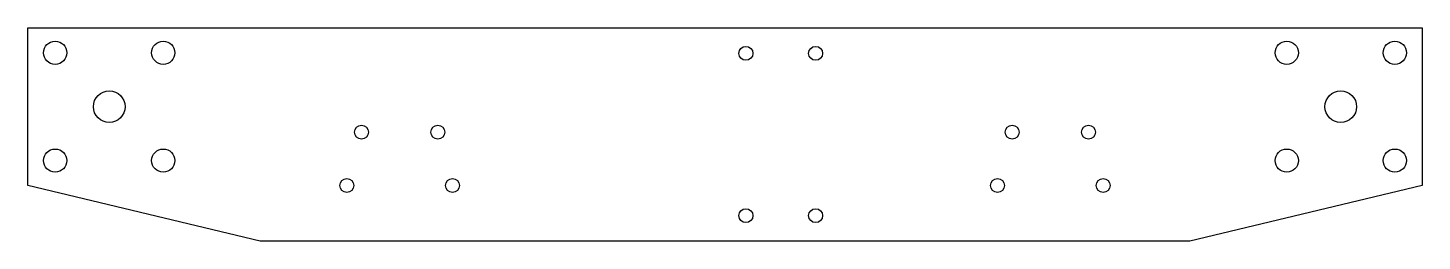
# Model space of a CAD drawing. Header units: millimetres. Extents: x 0 to 300, y -46 to 0.
import ezdxf

# ---------------------------------------------------------------- set-up
doc = ezdxf.new("R2010")
doc.units = ezdxf.units.MM
doc.layers.get('0').update_dxf_attribs({"linetype": 'CONTINUOUS'})

msp = doc.modelspace()

# ---------------------------------------------------------------- linework, layer by layer
msp.add_lwpolyline([(50, -46), (0, -34), (0, 0), (300, 0), (300, -34), (250, -46)], close=True)
for centre, radius in [((5.87, -5.38), 2.5), ((29.12, -5.38), 2.5), ((270.88, -5.38), 2.5), ((294.13, -5.38), 2.5), ((154.5, -5.5), 1.5), ((169.5, -5.5), 1.5), ((17.5, -17), 3.4), ((282.5, -17), 3.4), ((71.8, -22.5), 1.5), ((88.2, -22.5), 1.5), ((211.8, -22.5), 1.5), ((228.2, -22.5), 1.5), ((5.87, -28.63), 2.5), ((29.12, -28.63), 2.5), ((270.88, -28.63), 2.5), ((294.13, -28.63), 2.5), ((68.63, -34), 1.5), ((91.37, -34), 1.5), ((208.63, -34), 1.5), ((231.37, -34), 1.5), ((154.5, -40.5), 1.5), ((169.5, -40.5), 1.5)]:
    msp.add_circle(centre, radius)

doc.saveas('drawing.dxf')
